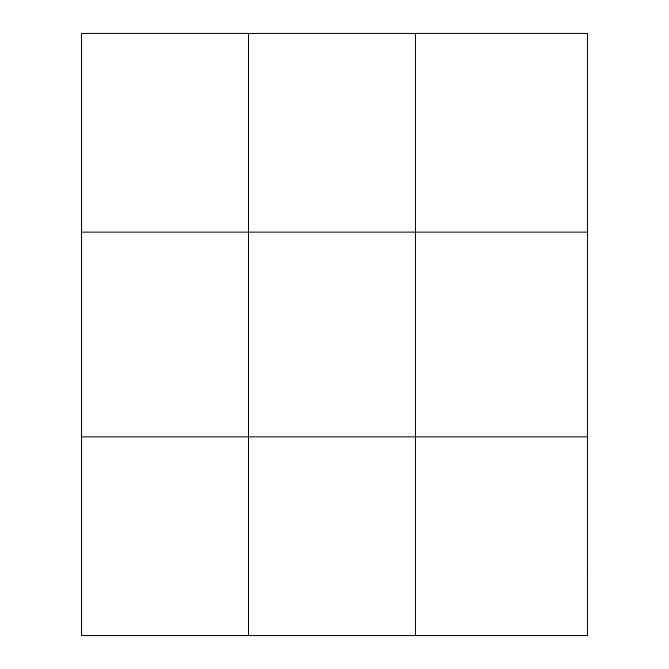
<?xml version="1.0" encoding="UTF-8"?>
<svg xmlns="http://www.w3.org/2000/svg" width="669" height="669" viewBox="0 0 669 669"><rect width="100%" height="100%" fill="white"/><g stroke="black" fill="none" stroke-linecap="round" stroke-linejoin="round"><path stroke-width="1" d="M248.492 635.55L248.492 33.45M415.449 635.55L415.449 33.45M81.534 232.143L587.466 232.143M81.534 436.857L587.466 436.857M587.466 569.319L587.466 635.55L81.534 635.55L81.534 33.45L587.466 33.45L587.466 569.319"/></g></svg>
